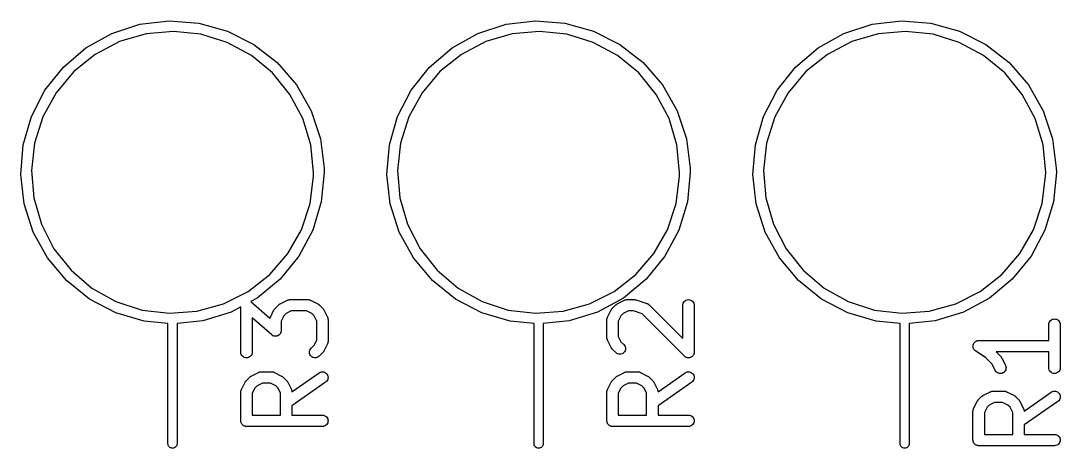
# Model space of a CAD drawing. Extents: x 96 to 150, y -148 to -38.
# Drawn here: x 110.27 to 123.97, y -128.35 to -122.71 of the extents above; entities that cross this region are included whole.
import ezdxf

# ---------------------------------------------------------------- set-up
doc = ezdxf.new("R2010")
doc.units = 0
doc.header["$MEASUREMENT"] = 0
doc.layers.add('BLACK', color=7, linetype='CONTINUOUS')

msp = doc.modelspace()

# ---------------------------------------------------------------- linework, layer by layer
at = {"layer": 'BLACK', "linetype": 'CONTINUOUS'}
for p, q in [((111.467, -122.881), (111.839, -122.761)), ((111.839, -122.761), (112.226, -122.714)), ((112.226, -122.714), (112.615, -122.744)), ((112.615, -122.744), (112.991, -122.849)), ((116.293, -122.881), (116.665, -122.761)), ((116.665, -122.761), (117.052, -122.714)), ((117.052, -122.714), (117.441, -122.744)), ((117.441, -122.744), (117.817, -122.849)), ((121.119, -122.881), (121.491, -122.761)), ((121.491, -122.761), (121.878, -122.714)), ((121.878, -122.714), (122.267, -122.744)), ((122.267, -122.744), (122.643, -122.849)), ((111.127, -123.072), (111.467, -122.881)), ((111.919, -122.887), (111.571, -122.989)), ((112.281, -122.854), (111.919, -122.887)), ((112.642, -122.892), (112.281, -122.854)), ((112.989, -122.999), (112.642, -122.892)), ((112.991, -122.849), (113.34, -123.025)), ((115.953, -123.072), (116.293, -122.881)), ((116.745, -122.887), (116.397, -122.989)), ((117.107, -122.854), (116.745, -122.887)), ((117.468, -122.892), (117.107, -122.854)), ((117.815, -122.999), (117.468, -122.892)), ((117.817, -122.849), (118.166, -123.025)), ((120.779, -123.072), (121.119, -122.881)), ((121.571, -122.887), (121.223, -122.989)), ((121.933, -122.854), (121.571, -122.887)), ((122.294, -122.892), (121.933, -122.854)), ((122.641, -122.999), (122.294, -122.892)), ((122.643, -122.849), (122.992, -123.025)), ((111.571, -122.989), (111.25, -123.158)), ((113.308, -123.172), (112.989, -122.999)), ((113.34, -123.025), (113.647, -123.266)), ((116.397, -122.989), (116.076, -123.158)), ((118.134, -123.172), (117.815, -122.999)), ((118.166, -123.025), (118.473, -123.266)), ((121.223, -122.989), (120.902, -123.158)), ((122.96, -123.172), (122.641, -122.999)), ((122.992, -123.025), (123.299, -123.266)), ((110.829, -123.325), (111.127, -123.072)), ((111.25, -123.158), (110.967, -123.385)), ((113.588, -123.403), (113.308, -123.172)), ((115.655, -123.325), (115.953, -123.072)), ((116.076, -123.158), (115.793, -123.385)), ((118.414, -123.403), (118.134, -123.172)), ((120.481, -123.325), (120.779, -123.072)), ((120.902, -123.158), (120.619, -123.385)), ((123.24, -123.403), (122.96, -123.172)), ((110.587, -123.631), (110.829, -123.325)), ((113.647, -123.266), (113.902, -123.561)), ((115.413, -123.631), (115.655, -123.325)), ((118.473, -123.266), (118.728, -123.561)), ((120.239, -123.631), (120.481, -123.325)), ((123.299, -123.266), (123.554, -123.561)), ((110.967, -123.385), (110.733, -123.663)), ((113.817, -123.685), (113.588, -123.403)), ((115.793, -123.385), (115.559, -123.663)), ((118.643, -123.685), (118.414, -123.403)), ((120.619, -123.385), (120.385, -123.663)), ((123.469, -123.685), (123.24, -123.403)), ((113.902, -123.561), (114.095, -123.901)), ((118.728, -123.561), (118.921, -123.901)), ((123.554, -123.561), (123.747, -123.901)), ((110.408, -123.978), (110.587, -123.631)), ((110.733, -123.663), (110.558, -123.981)), ((113.988, -124.005), (113.817, -123.685)), ((115.234, -123.978), (115.413, -123.631)), ((115.559, -123.663), (115.384, -123.981)), ((118.814, -124.005), (118.643, -123.685)), ((120.06, -123.978), (120.239, -123.631)), ((120.385, -123.663), (120.21, -123.981)), ((123.64, -124.005), (123.469, -123.685)), ((110.301, -124.353), (110.408, -123.978)), ((110.558, -123.981), (110.449, -124.327)), ((114.093, -124.353), (113.988, -124.005)), ((114.095, -123.901), (114.218, -124.271)), ((115.127, -124.353), (115.234, -123.978)), ((115.384, -123.981), (115.275, -124.327)), ((118.919, -124.353), (118.814, -124.005)), ((118.921, -123.901), (119.044, -124.271)), ((119.953, -124.353), (120.06, -123.978)), ((120.21, -123.981), (120.101, -124.327)), ((123.745, -124.353), (123.64, -124.005)), ((123.747, -123.901), (123.87, -124.271)), ((114.218, -124.271), (114.267, -124.658)), ((119.044, -124.271), (119.093, -124.658)), ((123.87, -124.271), (123.919, -124.658)), ((110.268, -124.742), (110.301, -124.353)), ((110.449, -124.327), (110.408, -124.688)), ((114.128, -124.714), (114.093, -124.353)), ((115.094, -124.742), (115.127, -124.353)), ((115.275, -124.327), (115.234, -124.688)), ((118.954, -124.714), (118.919, -124.353)), ((119.92, -124.742), (119.953, -124.353)), ((120.101, -124.327), (120.06, -124.688)), ((123.78, -124.714), (123.745, -124.353)), ((110.408, -124.688), (110.439, -125.05)), ((114.267, -124.658), (114.268, -124.714)), ((115.234, -124.688), (115.265, -125.05)), ((119.093, -124.658), (119.094, -124.714)), ((120.06, -124.688), (120.091, -125.05)), ((123.919, -124.658), (123.92, -124.714)), ((110.312, -125.13), (110.268, -124.742)), ((114.082, -125.126), (114.127, -124.766)), ((114.127, -124.766), (114.128, -124.714)), ((114.268, -124.714), (114.23, -125.102)), ((115.138, -125.13), (115.094, -124.742)), ((118.908, -125.126), (118.953, -124.766)), ((118.953, -124.766), (118.954, -124.714)), ((119.094, -124.714), (119.056, -125.102)), ((119.964, -125.13), (119.92, -124.742)), ((123.734, -125.126), (123.779, -124.766)), ((123.779, -124.766), (123.78, -124.714)), ((123.92, -124.714), (123.882, -125.102)), ((110.439, -125.05), (110.539, -125.399)), ((114.23, -125.102), (114.117, -125.476)), ((115.265, -125.05), (115.365, -125.399)), ((119.056, -125.102), (118.943, -125.476)), ((120.091, -125.05), (120.191, -125.399)), ((123.882, -125.102), (123.769, -125.476)), ((110.43, -125.502), (110.312, -125.13)), ((113.967, -125.471), (114.082, -125.126)), ((115.256, -125.502), (115.138, -125.13)), ((118.793, -125.471), (118.908, -125.126)), ((120.082, -125.502), (119.964, -125.13)), ((123.619, -125.471), (123.734, -125.126)), ((110.618, -125.844), (110.43, -125.502)), ((110.539, -125.399), (110.705, -125.722)), ((113.788, -125.786), (113.967, -125.471)), ((114.117, -125.476), (113.934, -125.821)), ((115.444, -125.844), (115.256, -125.502)), ((115.365, -125.399), (115.531, -125.722)), ((118.614, -125.786), (118.793, -125.471)), ((118.943, -125.476), (118.76, -125.821)), ((120.27, -125.844), (120.082, -125.502)), ((120.191, -125.399), (120.357, -125.722)), ((123.44, -125.786), (123.619, -125.471)), ((123.769, -125.476), (123.586, -125.821)), ((110.705, -125.722), (110.93, -126.006)), ((113.551, -126.061), (113.788, -125.786)), ((115.531, -125.722), (115.756, -126.006)), ((118.377, -126.061), (118.614, -125.786)), ((120.357, -125.722), (120.582, -126.006)), ((123.203, -126.061), (123.44, -125.786)), ((110.869, -126.143), (110.618, -125.844)), ((113.934, -125.821), (113.687, -126.123)), ((115.695, -126.143), (115.444, -125.844)), ((118.76, -125.821), (118.513, -126.123)), ((120.521, -126.143), (120.27, -125.844)), ((123.586, -125.821), (123.339, -126.123)), ((110.93, -126.006), (111.206, -126.241)), ((113.265, -126.284), (113.551, -126.061)), ((115.756, -126.006), (116.032, -126.241)), ((118.091, -126.284), (118.377, -126.061)), ((120.582, -126.006), (120.858, -126.241)), ((122.917, -126.284), (123.203, -126.061)), ((111.173, -126.388), (110.869, -126.143)), ((113.687, -126.123), (113.386, -126.372)), ((115.999, -126.388), (115.695, -126.143)), ((118.513, -126.123), (118.212, -126.372)), ((120.825, -126.388), (120.521, -126.143)), ((123.339, -126.123), (123.038, -126.372)), ((111.206, -126.241), (111.523, -126.418)), ((112.941, -126.448), (113.265, -126.284)), ((116.032, -126.241), (116.349, -126.418)), ((117.767, -126.448), (118.091, -126.284)), ((120.858, -126.241), (121.175, -126.418)), ((122.593, -126.448), (122.917, -126.284)), ((111.519, -126.568), (111.173, -126.388)), ((111.523, -126.418), (111.869, -126.531)), ((112.591, -126.546), (112.941, -126.448)), ((113.386, -126.372), (113.301, -126.418)), ((113.301, -126.418), (113.553, -126.639)), ((113.62, -126.51), (113.668, -126.463)), ((113.668, -126.462), (113.672, -126.46)), ((113.668, -126.463), (113.668, -126.462)), ((113.672, -126.46), (113.675, -126.457)), ((113.675, -126.457), (113.677, -126.455)), ((113.677, -126.455), (113.68, -126.453)), ((113.68, -126.453), (113.683, -126.451)), ((113.683, -126.451), (113.687, -126.449)), ((113.687, -126.449), (113.782, -126.401)), ((113.782, -126.401), (113.783, -126.401)), ((113.783, -126.401), (113.785, -126.4)), ((113.785, -126.4), (113.787, -126.399)), ((113.787, -126.399), (113.792, -126.397)), ((113.792, -126.397), (113.797, -126.396)), ((113.797, -126.396), (113.799, -126.395)), ((113.799, -126.395), (113.801, -126.395)), ((113.801, -126.395), (113.806, -126.394)), ((113.806, -126.394), (113.811, -126.393)), ((113.811, -126.393), (113.814, -126.393)), ((113.814, -126.393), (113.816, -126.393)), ((113.816, -126.393), (114.054, -126.393)), ((114.054, -126.393), (114.055, -126.393)), ((114.055, -126.393), (114.057, -126.394)), ((114.057, -126.394), (114.059, -126.393)), ((114.059, -126.393), (114.064, -126.394)), ((114.064, -126.394), (114.069, -126.395)), ((114.069, -126.395), (114.072, -126.396)), ((114.072, -126.396), (114.074, -126.396)), ((114.074, -126.396), (114.079, -126.398)), ((114.079, -126.398), (114.083, -126.399)), ((114.083, -126.399), (114.085, -126.4)), ((114.085, -126.4), (114.087, -126.401)), ((114.087, -126.401), (114.183, -126.449)), ((114.183, -126.449), (114.184, -126.449)), ((114.184, -126.449), (114.187, -126.452)), ((114.187, -126.452), (114.191, -126.454)), ((114.191, -126.454), (114.193, -126.456)), ((114.193, -126.456), (114.196, -126.457)), ((114.196, -126.457), (114.199, -126.46)), ((114.199, -126.46), (114.202, -126.463)), ((114.202, -126.463), (114.25, -126.51)), ((116.345, -126.568), (115.999, -126.388)), ((116.349, -126.418), (116.695, -126.531)), ((117.417, -126.546), (117.767, -126.448)), ((118.212, -126.372), (117.869, -126.558)), ((118.065, -126.51), (118.113, -126.463)), ((118.113, -126.462), (118.117, -126.46)), ((118.113, -126.463), (118.113, -126.462)), ((118.117, -126.46), (118.12, -126.457)), ((118.12, -126.457), (118.122, -126.455)), ((118.122, -126.455), (118.125, -126.453)), ((118.125, -126.453), (118.129, -126.451)), ((118.129, -126.451), (118.132, -126.449)), ((118.132, -126.449), (118.227, -126.401)), ((118.227, -126.401), (118.228, -126.401)), ((118.228, -126.401), (118.23, -126.4)), ((118.23, -126.4), (118.232, -126.399)), ((118.232, -126.399), (118.237, -126.397)), ((118.237, -126.397), (118.242, -126.396)), ((118.242, -126.396), (118.244, -126.395)), ((118.244, -126.395), (118.246, -126.395)), ((118.246, -126.395), (118.251, -126.394)), ((118.251, -126.394), (118.256, -126.393)), ((118.256, -126.393), (118.259, -126.393)), ((118.259, -126.393), (118.261, -126.393)), ((118.261, -126.393), (118.356, -126.393)), ((118.356, -126.393), (118.357, -126.393)), ((118.357, -126.393), (118.361, -126.394)), ((118.361, -126.394), (118.366, -126.394)), ((118.366, -126.394), (118.369, -126.395)), ((118.369, -126.395), (118.372, -126.395)), ((118.372, -126.395), (118.376, -126.396)), ((118.376, -126.396), (118.38, -126.397)), ((118.38, -126.397), (118.523, -126.445)), ((118.523, -126.445), (118.524, -126.445)), ((118.524, -126.445), (118.526, -126.446)), ((118.526, -126.446), (118.528, -126.447)), ((118.528, -126.447), (118.532, -126.449)), ((118.532, -126.449), (118.537, -126.451)), ((118.537, -126.451), (118.539, -126.453)), ((118.539, -126.453), (118.541, -126.454)), ((118.541, -126.454), (118.545, -126.457)), ((118.545, -126.457), (118.549, -126.46)), ((118.549, -126.46), (118.55, -126.461)), ((118.55, -126.461), (118.552, -126.463)), ((118.552, -126.463), (118.995, -126.906)), ((118.995, -126.467), (118.997, -126.453)), ((118.995, -126.468), (118.995, -126.467)), ((118.995, -126.906), (118.995, -126.468)), ((118.997, -126.453), (119.001, -126.439)), ((119.001, -126.439), (119.008, -126.426)), ((119.008, -126.426), (119.018, -126.415)), ((119.018, -126.415), (119.029, -126.406)), ((119.029, -126.406), (119.042, -126.399)), ((119.042, -126.399), (119.056, -126.395)), ((119.056, -126.395), (119.071, -126.393)), ((119.071, -126.393), (119.085, -126.395)), ((119.085, -126.395), (119.099, -126.399)), ((119.099, -126.399), (119.112, -126.406)), ((119.112, -126.406), (119.124, -126.415)), ((119.124, -126.415), (119.133, -126.427)), ((119.133, -126.427), (119.14, -126.44)), ((119.14, -126.44), (119.144, -126.454)), ((119.144, -126.454), (119.145, -126.468)), ((119.145, -126.468), (119.145, -127.087)), ((121.171, -126.568), (120.825, -126.388)), ((121.175, -126.418), (121.521, -126.531)), ((122.243, -126.546), (122.593, -126.448)), ((123.038, -126.372), (122.695, -126.558)), ((111.893, -126.679), (111.519, -126.568)), ((111.869, -126.531), (112.229, -126.574)), ((112.229, -126.574), (112.591, -126.546)), ((113.043, -126.558), (112.67, -126.673)), ((113.169, -126.489), (113.043, -126.558)), ((113.169, -127.087), (113.169, -126.489)), ((113.558, -126.625), (113.606, -126.53)), ((113.606, -126.529), (113.609, -126.526)), ((113.606, -126.53), (113.606, -126.529)), ((113.609, -126.526), (113.611, -126.522)), ((113.611, -126.522), (113.613, -126.519)), ((113.613, -126.519), (113.614, -126.517)), ((113.614, -126.517), (113.617, -126.514)), ((113.617, -126.514), (113.62, -126.51)), ((113.735, -126.608), (113.7, -126.676)), ((113.765, -126.578), (113.735, -126.608)), ((113.834, -126.543), (113.765, -126.578)), ((114.036, -126.543), (113.834, -126.543)), ((114.105, -126.578), (114.036, -126.543)), ((114.135, -126.608), (114.105, -126.578)), ((114.169, -126.676), (114.135, -126.608)), ((114.25, -126.51), (114.251, -126.511)), ((114.251, -126.511), (114.253, -126.515)), ((114.253, -126.515), (114.256, -126.518)), ((114.256, -126.518), (114.258, -126.52)), ((114.258, -126.52), (114.26, -126.523)), ((114.26, -126.523), (114.262, -126.526)), ((114.262, -126.526), (114.264, -126.53)), ((114.264, -126.53), (114.311, -126.625)), ((116.719, -126.679), (116.345, -126.568)), ((116.695, -126.531), (117.055, -126.574)), ((117.055, -126.574), (117.417, -126.546)), ((117.869, -126.558), (117.496, -126.673)), ((118.003, -126.625), (118.051, -126.53)), ((118.051, -126.529), (118.054, -126.526)), ((118.051, -126.53), (118.051, -126.529)), ((118.054, -126.526), (118.056, -126.522)), ((118.056, -126.522), (118.058, -126.519)), ((118.058, -126.519), (118.059, -126.517)), ((118.059, -126.517), (118.062, -126.514)), ((118.062, -126.514), (118.065, -126.51)), ((118.18, -126.608), (118.145, -126.676)), ((118.21, -126.578), (118.18, -126.608)), ((118.279, -126.543), (118.21, -126.578)), ((118.344, -126.543), (118.279, -126.543)), ((118.458, -126.581), (118.344, -126.543)), ((119.017, -127.14), (118.458, -126.581)), ((121.545, -126.679), (121.171, -126.568)), ((121.521, -126.531), (121.881, -126.574)), ((121.881, -126.574), (122.243, -126.546)), ((122.695, -126.558), (122.322, -126.673)), ((112.208, -126.707), (111.893, -126.679)), ((112.208, -128.297), (112.208, -126.707)), ((112.67, -126.673), (112.328, -126.709)), ((112.328, -126.709), (112.328, -128.297)), ((113.576, -126.858), (113.319, -126.634)), ((113.319, -126.634), (113.319, -127.087)), ((113.553, -126.639), (113.555, -126.634)), ((113.555, -126.634), (113.556, -126.629)), ((113.556, -126.629), (113.557, -126.627)), ((113.557, -126.627), (113.558, -126.625)), ((113.7, -126.676), (113.7, -126.802)), ((114.169, -126.927), (114.169, -126.676)), ((114.311, -126.625), (114.312, -126.626)), ((114.312, -126.626), (114.313, -126.628)), ((114.313, -126.628), (114.314, -126.63)), ((114.314, -126.63), (114.315, -126.635)), ((114.315, -126.635), (114.317, -126.64)), ((114.317, -126.64), (114.317, -126.642)), ((114.317, -126.642), (114.318, -126.644)), ((114.318, -126.644), (114.318, -126.649)), ((114.318, -126.649), (114.319, -126.654)), ((114.319, -126.654), (114.319, -126.657)), ((114.319, -126.657), (114.319, -126.659)), ((114.319, -126.659), (114.319, -126.944)), ((117.034, -126.707), (116.719, -126.679)), ((117.034, -128.297), (117.034, -126.707)), ((117.496, -126.673), (117.154, -126.709)), ((117.154, -126.709), (117.154, -128.297)), ((117.995, -126.658), (117.996, -126.656)), ((117.995, -126.659), (117.995, -126.658)), ((117.995, -126.897), (117.995, -126.659)), ((117.996, -126.648), (117.997, -126.643)), ((117.996, -126.653), (117.996, -126.648)), ((117.996, -126.656), (117.996, -126.653)), ((117.997, -126.643), (117.998, -126.641)), ((117.998, -126.639), (118, -126.634)), ((117.998, -126.641), (117.998, -126.639)), ((118, -126.634), (118.001, -126.629)), ((118.001, -126.629), (118.003, -126.627)), ((118.003, -126.627), (118.003, -126.625)), ((118.145, -126.676), (118.145, -126.879)), ((121.86, -126.707), (121.545, -126.679)), ((121.86, -128.297), (121.86, -126.707)), ((122.322, -126.673), (121.98, -126.709)), ((121.98, -126.709), (121.98, -128.297)), ((123.821, -126.721), (123.823, -126.707)), ((123.821, -126.722), (123.821, -126.721)), ((123.821, -126.933), (123.821, -126.722)), ((123.823, -126.707), (123.827, -126.693)), ((123.827, -126.693), (123.834, -126.68)), ((123.834, -126.68), (123.844, -126.669)), ((123.844, -126.669), (123.855, -126.66)), ((123.855, -126.66), (123.868, -126.653)), ((123.868, -126.653), (123.882, -126.649)), ((123.882, -126.649), (123.897, -126.647)), ((123.897, -126.647), (123.911, -126.649)), ((123.911, -126.649), (123.925, -126.653)), ((123.925, -126.653), (123.938, -126.66)), ((123.938, -126.66), (123.95, -126.669)), ((123.95, -126.669), (123.959, -126.681)), ((123.959, -126.681), (123.966, -126.694)), ((123.966, -126.694), (123.97, -126.708)), ((123.97, -126.708), (123.971, -126.722)), ((123.971, -126.722), (123.971, -127.294)), ((113.58, -126.861), (113.576, -126.858)), ((113.583, -126.864), (113.58, -126.861)), ((113.586, -126.865), (113.583, -126.864)), ((113.588, -126.867), (113.586, -126.865)), ((113.592, -126.869), (113.588, -126.867)), ((113.596, -126.871), (113.592, -126.869)), ((113.599, -126.872), (113.596, -126.871)), ((113.601, -126.873), (113.599, -126.872)), ((113.606, -126.874), (113.601, -126.873)), ((113.61, -126.875), (113.606, -126.874)), ((113.613, -126.875), (113.61, -126.875)), ((113.615, -126.876), (113.613, -126.875)), ((113.62, -126.876), (113.615, -126.876)), ((113.625, -126.877), (113.62, -126.876)), ((113.627, -126.876), (113.625, -126.877)), ((113.63, -126.876), (113.627, -126.876)), ((113.635, -126.876), (113.63, -126.876)), ((113.639, -126.875), (113.635, -126.876)), ((113.642, -126.875), (113.639, -126.875)), ((113.645, -126.874), (113.642, -126.875)), ((113.649, -126.872), (113.645, -126.874)), ((113.653, -126.871), (113.649, -126.872)), ((113.656, -126.87), (113.653, -126.871)), ((113.658, -126.869), (113.656, -126.87)), ((113.662, -126.867), (113.658, -126.869)), ((113.666, -126.864), (113.662, -126.867)), ((113.668, -126.863), (113.666, -126.864)), ((113.671, -126.861), (113.668, -126.863)), ((113.674, -126.858), (113.671, -126.861)), ((113.678, -126.855), (113.674, -126.858)), ((113.68, -126.853), (113.678, -126.855)), ((113.681, -126.851), (113.68, -126.853)), ((113.684, -126.848), (113.681, -126.851)), ((113.687, -126.844), (113.684, -126.848)), ((113.688, -126.842), (113.687, -126.844)), ((113.69, -126.84), (113.688, -126.842)), ((113.692, -126.835), (113.69, -126.84)), ((113.694, -126.831), (113.692, -126.835)), ((113.695, -126.829), (113.694, -126.831)), ((113.696, -126.826), (113.695, -126.829)), ((113.697, -126.822), (113.696, -126.826)), ((113.699, -126.817), (113.697, -126.822)), ((113.7, -126.812), (113.699, -126.815)), ((113.699, -126.815), (113.699, -126.817)), ((113.7, -126.802), (113.7, -126.803)), ((113.7, -126.803), (113.7, -126.807)), ((113.7, -126.807), (113.7, -126.812)), ((118.145, -126.879), (118.18, -126.948)), ((114.096, -127.034), (114.135, -126.995)), ((114.135, -126.995), (114.169, -126.927)), ((114.311, -126.978), (114.264, -127.073)), ((114.312, -126.976), (114.311, -126.978)), ((114.313, -126.974), (114.312, -126.976)), ((114.315, -126.969), (114.313, -126.974)), ((114.317, -126.964), (114.315, -126.969)), ((114.318, -126.96), (114.317, -126.962)), ((114.317, -126.962), (114.317, -126.964)), ((114.319, -126.95), (114.318, -126.955)), ((114.318, -126.955), (114.318, -126.96)), ((114.319, -126.944), (114.319, -126.946)), ((114.319, -126.946), (114.319, -126.948)), ((114.319, -126.948), (114.319, -126.95)), ((117.996, -126.899), (117.995, -126.897)), ((117.996, -126.901), (117.996, -126.899)), ((117.996, -126.906), (117.996, -126.901)), ((117.997, -126.911), (117.996, -126.906)), ((117.997, -126.914), (117.997, -126.911)), ((117.998, -126.916), (117.997, -126.914)), ((118, -126.921), (117.998, -126.916)), ((118.001, -126.925), (118, -126.921)), ((118.002, -126.927), (118.001, -126.925)), ((118.003, -126.929), (118.002, -126.927)), ((118.003, -126.93), (118.003, -126.929)), ((118.051, -127.026), (118.003, -126.93)), ((118.053, -127.029), (118.051, -127.026)), ((118.18, -126.948), (118.219, -126.987)), ((118.219, -126.987), (118.219, -126.987)), ((118.219, -126.987), (118.229, -126.999)), ((118.229, -126.999), (118.235, -127.012)), ((118.235, -127.012), (118.239, -127.026)), ((118.239, -127.026), (118.241, -127.04)), ((122.821, -127.007), (122.822, -127)), ((122.822, -127.015), (122.821, -127.007)), ((122.821, -127.007), (122.821, -127.007)), ((122.821, -127.007), (122.821, -127.007)), ((122.822, -127), (122.823, -126.993)), ((122.823, -127.022), (122.822, -127.015)), ((122.823, -126.993), (122.825, -126.986)), ((122.823, -126.993), (122.823, -126.993)), ((122.823, -126.993), (122.823, -126.993)), ((122.825, -127.029), (122.823, -127.022)), ((122.823, -127.022), (122.823, -127.022)), ((122.823, -127.022), (122.823, -127.022)), ((122.825, -126.986), (122.827, -126.979)), ((122.827, -126.979), (122.831, -126.972)), ((122.827, -126.979), (122.827, -126.979)), ((122.827, -126.979), (122.827, -126.979)), ((122.831, -126.972), (122.834, -126.966)), ((122.834, -126.966), (122.839, -126.96)), ((122.834, -126.966), (122.834, -126.966)), ((122.834, -126.966), (122.834, -126.966)), ((122.839, -126.96), (122.844, -126.955)), ((122.844, -126.955), (122.849, -126.95)), ((122.844, -126.955), (122.844, -126.955)), ((122.844, -126.955), (122.844, -126.955)), ((122.849, -126.95), (122.855, -126.946)), ((122.855, -126.945), (122.862, -126.942)), ((122.855, -126.946), (122.855, -126.945)), ((122.855, -126.946), (122.855, -126.946)), ((122.862, -126.942), (122.868, -126.939)), ((122.868, -126.939), (122.875, -126.937)), ((122.868, -126.939), (122.868, -126.939)), ((122.868, -126.939), (122.868, -126.939)), ((122.875, -126.937), (122.882, -126.934)), ((122.882, -126.934), (122.882, -126.934)), ((122.882, -126.934), (122.882, -126.934)), ((122.882, -126.934), (122.889, -126.934)), ((122.889, -126.934), (122.896, -126.933)), ((122.896, -126.933), (123.821, -126.933)), ((113.171, -127.102), (113.169, -127.087)), ((113.175, -127.116), (113.171, -127.102)), ((113.182, -127.129), (113.175, -127.116)), ((113.191, -127.14), (113.182, -127.129)), ((113.202, -127.15), (113.191, -127.14)), ((113.215, -127.156), (113.202, -127.15)), ((113.229, -127.161), (113.215, -127.156)), ((113.244, -127.162), (113.229, -127.161)), ((113.258, -127.161), (113.244, -127.162)), ((113.272, -127.157), (113.258, -127.161)), ((113.285, -127.15), (113.272, -127.157)), ((113.297, -127.141), (113.285, -127.15)), ((113.306, -127.13), (113.297, -127.141)), ((113.313, -127.117), (113.306, -127.13)), ((113.318, -127.103), (113.313, -127.117)), ((113.319, -127.088), (113.318, -127.103)), ((113.319, -127.087), (113.319, -127.088)), ((114.074, -127.087), (114.076, -127.073)), ((114.076, -127.102), (114.074, -127.087)), ((114.076, -127.073), (114.08, -127.059)), ((114.08, -127.116), (114.076, -127.102)), ((114.08, -127.059), (114.087, -127.046)), ((114.087, -127.129), (114.08, -127.116)), ((114.087, -127.046), (114.096, -127.034)), ((114.096, -127.14), (114.087, -127.129)), ((114.107, -127.149), (114.096, -127.14)), ((114.12, -127.156), (114.107, -127.149)), ((114.134, -127.161), (114.12, -127.156)), ((114.148, -127.162), (114.134, -127.161)), ((114.163, -127.161), (114.148, -127.162)), ((114.177, -127.157), (114.163, -127.161)), ((114.19, -127.15), (114.177, -127.157)), ((114.201, -127.141), (114.19, -127.15)), ((114.202, -127.14), (114.201, -127.141)), ((114.25, -127.093), (114.202, -127.14)), ((114.252, -127.089), (114.25, -127.093)), ((114.255, -127.086), (114.252, -127.089)), ((114.257, -127.084), (114.255, -127.086)), ((114.259, -127.081), (114.257, -127.084)), ((114.261, -127.078), (114.259, -127.081)), ((114.263, -127.074), (114.261, -127.078)), ((114.264, -127.073), (114.263, -127.074)), ((118.055, -127.033), (118.053, -127.029)), ((118.057, -127.035), (118.055, -127.033)), ((118.059, -127.038), (118.057, -127.035)), ((118.062, -127.041), (118.059, -127.038)), ((118.064, -127.044), (118.062, -127.041)), ((118.065, -127.045), (118.064, -127.044)), ((118.113, -127.093), (118.065, -127.045)), ((118.124, -127.102), (118.113, -127.093)), ((118.137, -127.109), (118.124, -127.102)), ((118.151, -127.113), (118.137, -127.109)), ((118.165, -127.115), (118.151, -127.113)), ((118.18, -127.113), (118.165, -127.115)), ((118.194, -127.109), (118.18, -127.113)), ((118.207, -127.102), (118.194, -127.109)), ((118.218, -127.093), (118.207, -127.102)), ((118.228, -127.082), (118.218, -127.093)), ((118.235, -127.069), (118.228, -127.082)), ((118.239, -127.055), (118.235, -127.069)), ((118.241, -127.04), (118.239, -127.055)), ((119.023, -127.145), (119.017, -127.14)), ((119.028, -127.15), (119.023, -127.145)), ((119.029, -127.15), (119.028, -127.15)), ((119.035, -127.153), (119.029, -127.15)), ((119.029, -127.15), (119.029, -127.15)), ((119.041, -127.156), (119.035, -127.153)), ((119.041, -127.157), (119.041, -127.156)), ((119.042, -127.157), (119.041, -127.157)), ((119.048, -127.159), (119.042, -127.157)), ((119.055, -127.161), (119.048, -127.159)), ((119.056, -127.161), (119.055, -127.161)), ((119.055, -127.161), (119.055, -127.161)), ((119.063, -127.162), (119.056, -127.161)), ((119.07, -127.162), (119.063, -127.162)), ((119.077, -127.162), (119.07, -127.162)), ((119.07, -127.162), (119.07, -127.162)), ((119.07, -127.162), (119.07, -127.162)), ((119.084, -127.161), (119.077, -127.162)), ((119.085, -127.161), (119.084, -127.161)), ((119.092, -127.159), (119.085, -127.161)), ((119.085, -127.161), (119.085, -127.161)), ((119.098, -127.157), (119.092, -127.159)), ((119.099, -127.157), (119.098, -127.157)), ((119.105, -127.153), (119.099, -127.157)), ((119.099, -127.157), (119.099, -127.157)), ((119.111, -127.15), (119.105, -127.153)), ((119.112, -127.15), (119.111, -127.15)), ((119.117, -127.145), (119.112, -127.15)), ((119.112, -127.15), (119.112, -127.15)), ((119.123, -127.141), (119.117, -127.145)), ((119.128, -127.135), (119.123, -127.141)), ((119.123, -127.141), (119.123, -127.141)), ((119.123, -127.141), (119.123, -127.141)), ((119.132, -127.13), (119.128, -127.135)), ((119.136, -127.123), (119.132, -127.129)), ((119.132, -127.129), (119.132, -127.13)), ((119.132, -127.13), (119.132, -127.13)), ((119.139, -127.117), (119.136, -127.123)), ((119.142, -127.11), (119.139, -127.117)), ((119.139, -127.117), (119.139, -127.117)), ((119.139, -127.117), (119.139, -127.117)), ((119.144, -127.103), (119.142, -127.11)), ((119.145, -127.096), (119.144, -127.103)), ((119.144, -127.103), (119.144, -127.103)), ((119.144, -127.103), (119.144, -127.103)), ((119.145, -127.087), (119.145, -127.088)), ((119.145, -127.088), (119.145, -127.088)), ((119.145, -127.088), (119.145, -127.088)), ((119.145, -127.088), (119.145, -127.088)), ((119.145, -127.088), (119.145, -127.096)), ((122.827, -127.036), (122.825, -127.029)), ((122.83, -127.042), (122.827, -127.036)), ((122.827, -127.036), (122.827, -127.036)), ((122.827, -127.036), (122.827, -127.036)), ((122.834, -127.049), (122.83, -127.042)), ((122.838, -127.055), (122.834, -127.049)), ((122.834, -127.049), (122.834, -127.049)), ((122.834, -127.049), (122.834, -127.049)), ((122.843, -127.06), (122.838, -127.055)), ((122.848, -127.065), (122.843, -127.06)), ((122.843, -127.06), (122.843, -127.06)), ((122.843, -127.06), (122.843, -127.06)), ((122.854, -127.07), (122.848, -127.065)), ((122.855, -127.07), (122.854, -127.07)), ((122.854, -127.07), (122.854, -127.07)), ((122.854, -127.07), (122.854, -127.07)), ((122.854, -127.07), (122.854, -127.07)), ((122.991, -127.162), (122.855, -127.07)), ((123.073, -127.243), (122.991, -127.162)), ((123.821, -127.083), (123.125, -127.083)), ((123.125, -127.083), (123.188, -127.145)), ((123.188, -127.145), (123.188, -127.146)), ((123.188, -127.146), (123.191, -127.149)), ((123.191, -127.149), (123.194, -127.153)), ((123.194, -127.153), (123.195, -127.155)), ((123.195, -127.155), (123.197, -127.158)), ((123.197, -127.158), (123.199, -127.161)), ((123.199, -127.161), (123.202, -127.165)), ((123.821, -127.294), (123.821, -127.083)), ((123.115, -127.327), (123.073, -127.243)), ((123.202, -127.165), (123.249, -127.26)), ((123.249, -127.26), (123.25, -127.261)), ((123.25, -127.261), (123.255, -127.275)), ((123.255, -127.275), (123.257, -127.289)), ((123.257, -127.289), (123.256, -127.304)), ((123.823, -127.308), (123.821, -127.294)), ((123.971, -127.295), (123.97, -127.309)), ((123.971, -127.294), (123.971, -127.295)), ((113.239, -127.463), (113.287, -127.415)), ((113.287, -127.415), (113.291, -127.412)), ((113.287, -127.415), (113.287, -127.415)), ((113.291, -127.412), (113.294, -127.409)), ((113.294, -127.409), (113.296, -127.407)), ((113.296, -127.407), (113.299, -127.405)), ((113.299, -127.405), (113.303, -127.403)), ((113.303, -127.403), (113.306, -127.401)), ((113.306, -127.401), (113.401, -127.354)), ((113.401, -127.354), (113.402, -127.353)), ((113.402, -127.353), (113.404, -127.352)), ((113.404, -127.352), (113.406, -127.351)), ((113.406, -127.351), (113.411, -127.35)), ((113.411, -127.35), (113.416, -127.348)), ((113.416, -127.348), (113.418, -127.348)), ((113.418, -127.348), (113.42, -127.347)), ((113.42, -127.347), (113.425, -127.347)), ((113.425, -127.347), (113.43, -127.346)), ((113.43, -127.346), (113.433, -127.346)), ((113.433, -127.346), (113.435, -127.346)), ((113.435, -127.346), (113.578, -127.346)), ((113.578, -127.346), (113.579, -127.346)), ((113.579, -127.346), (113.581, -127.346)), ((113.581, -127.346), (113.583, -127.346)), ((113.583, -127.346), (113.588, -127.347)), ((113.588, -127.347), (113.593, -127.347)), ((113.593, -127.347), (113.595, -127.348)), ((113.595, -127.348), (113.598, -127.348)), ((113.598, -127.348), (113.602, -127.35)), ((113.602, -127.35), (113.607, -127.352)), ((113.607, -127.352), (113.609, -127.353)), ((113.609, -127.353), (113.611, -127.354)), ((113.611, -127.354), (113.706, -127.401)), ((113.706, -127.401), (113.707, -127.402)), ((113.707, -127.402), (113.711, -127.404)), ((113.711, -127.404), (113.715, -127.406)), ((113.715, -127.406), (113.717, -127.408)), ((113.717, -127.408), (113.72, -127.41)), ((113.72, -127.41), (113.723, -127.413)), ((113.723, -127.413), (113.726, -127.415)), ((113.726, -127.415), (113.774, -127.463)), ((113.843, -127.61), (114.201, -127.359)), ((114.201, -127.359), (114.202, -127.359)), ((114.202, -127.359), (114.215, -127.352)), ((114.215, -127.352), (114.229, -127.347)), ((114.229, -127.347), (114.244, -127.346)), ((114.244, -127.346), (114.258, -127.347)), ((114.258, -127.347), (114.272, -127.351)), ((114.272, -127.351), (114.285, -127.358)), ((114.285, -127.358), (114.297, -127.367)), ((114.297, -127.367), (114.306, -127.378)), ((114.306, -127.378), (114.313, -127.391)), ((114.313, -127.391), (114.318, -127.405)), ((114.318, -127.434), (114.314, -127.448)), ((114.318, -127.405), (114.319, -127.419)), ((114.319, -127.419), (114.318, -127.434)), ((118.065, -127.463), (118.113, -127.415)), ((118.113, -127.415), (118.117, -127.412)), ((118.113, -127.415), (118.113, -127.415)), ((118.117, -127.412), (118.12, -127.409)), ((118.12, -127.409), (118.122, -127.407)), ((118.122, -127.407), (118.125, -127.405)), ((118.125, -127.405), (118.129, -127.403)), ((118.129, -127.403), (118.132, -127.401)), ((118.132, -127.401), (118.227, -127.354)), ((118.227, -127.354), (118.228, -127.353)), ((118.228, -127.353), (118.23, -127.352)), ((118.23, -127.352), (118.232, -127.351)), ((118.232, -127.351), (118.237, -127.35)), ((118.237, -127.35), (118.242, -127.348)), ((118.242, -127.348), (118.244, -127.348)), ((118.244, -127.348), (118.246, -127.347)), ((118.246, -127.347), (118.251, -127.347)), ((118.251, -127.347), (118.256, -127.346)), ((118.256, -127.346), (118.259, -127.346)), ((118.259, -127.346), (118.261, -127.346)), ((118.261, -127.346), (118.404, -127.346)), ((118.404, -127.346), (118.405, -127.346)), ((118.405, -127.346), (118.407, -127.346)), ((118.407, -127.346), (118.409, -127.346)), ((118.409, -127.346), (118.414, -127.347)), ((118.414, -127.347), (118.419, -127.347)), ((118.419, -127.347), (118.421, -127.348)), ((118.421, -127.348), (118.424, -127.348)), ((118.424, -127.348), (118.428, -127.35)), ((118.428, -127.35), (118.433, -127.352)), ((118.433, -127.352), (118.435, -127.353)), ((118.435, -127.353), (118.437, -127.354)), ((118.437, -127.354), (118.532, -127.401)), ((118.532, -127.401), (118.533, -127.402)), ((118.533, -127.402), (118.537, -127.404)), ((118.537, -127.404), (118.541, -127.406)), ((118.541, -127.406), (118.543, -127.408)), ((118.543, -127.408), (118.546, -127.41)), ((118.546, -127.41), (118.549, -127.413)), ((118.549, -127.413), (118.552, -127.415)), ((118.552, -127.415), (118.6, -127.463)), ((118.669, -127.61), (119.027, -127.359)), ((119.027, -127.359), (119.028, -127.359)), ((119.028, -127.359), (119.041, -127.352)), ((119.041, -127.352), (119.055, -127.347)), ((119.055, -127.347), (119.07, -127.346)), ((119.07, -127.346), (119.084, -127.347)), ((119.084, -127.347), (119.098, -127.351)), ((119.098, -127.351), (119.111, -127.358)), ((119.111, -127.358), (119.123, -127.367)), ((119.123, -127.367), (119.132, -127.378)), ((119.132, -127.378), (119.139, -127.391)), ((119.139, -127.391), (119.144, -127.405)), ((119.144, -127.434), (119.14, -127.448)), ((119.144, -127.405), (119.145, -127.419)), ((119.145, -127.419), (119.144, -127.434)), ((123.123, -127.34), (123.115, -127.327)), ((123.133, -127.35), (123.123, -127.34)), ((123.145, -127.359), (123.133, -127.35)), ((123.158, -127.365), (123.145, -127.359)), ((123.172, -127.368), (123.158, -127.365)), ((123.187, -127.369), (123.172, -127.368)), ((123.201, -127.366), (123.187, -127.369)), ((123.215, -127.361), (123.201, -127.366)), ((123.228, -127.353), (123.215, -127.361)), ((123.238, -127.343), (123.228, -127.353)), ((123.247, -127.331), (123.238, -127.343)), ((123.253, -127.318), (123.247, -127.331)), ((123.256, -127.304), (123.253, -127.318)), ((123.827, -127.322), (123.823, -127.308)), ((123.834, -127.335), (123.827, -127.322)), ((123.843, -127.347), (123.834, -127.335)), ((123.854, -127.356), (123.843, -127.347)), ((123.867, -127.363), (123.854, -127.356)), ((123.881, -127.367), (123.867, -127.363)), ((123.896, -127.369), (123.881, -127.367)), ((123.91, -127.367), (123.896, -127.369)), ((123.924, -127.363), (123.91, -127.367)), ((123.937, -127.356), (123.924, -127.363)), ((123.949, -127.347), (123.937, -127.356)), ((123.958, -127.336), (123.949, -127.347)), ((123.965, -127.323), (123.958, -127.336)), ((123.97, -127.309), (123.965, -127.323)), ((113.177, -127.578), (113.225, -127.482)), ((113.225, -127.481), (113.228, -127.478)), ((113.225, -127.482), (113.225, -127.481)), ((113.228, -127.478), (113.23, -127.474)), ((113.23, -127.474), (113.232, -127.472)), ((113.232, -127.472), (113.233, -127.469)), ((113.233, -127.469), (113.236, -127.466)), ((113.236, -127.466), (113.239, -127.463)), ((113.354, -127.56), (113.319, -127.629)), ((113.384, -127.53), (113.354, -127.56)), ((113.453, -127.496), (113.384, -127.53)), ((113.56, -127.496), (113.453, -127.496)), ((113.629, -127.53), (113.56, -127.496)), ((113.659, -127.56), (113.629, -127.53)), ((113.693, -127.629), (113.659, -127.56)), ((113.774, -127.463), (113.774, -127.464)), ((113.774, -127.464), (113.777, -127.467)), ((113.777, -127.467), (113.78, -127.47)), ((113.78, -127.47), (113.782, -127.473)), ((113.782, -127.473), (113.783, -127.475)), ((113.783, -127.475), (113.785, -127.479)), ((113.785, -127.479), (113.788, -127.482)), ((113.788, -127.482), (113.835, -127.578)), ((114.287, -127.482), (113.843, -127.793)), ((114.299, -127.473), (114.287, -127.482)), ((114.308, -127.461), (114.299, -127.473)), ((114.314, -127.448), (114.308, -127.461)), ((118.003, -127.578), (118.051, -127.482)), ((118.051, -127.481), (118.054, -127.478)), ((118.051, -127.482), (118.051, -127.481)), ((118.054, -127.478), (118.056, -127.474)), ((118.056, -127.474), (118.058, -127.472)), ((118.058, -127.472), (118.059, -127.469)), ((118.059, -127.469), (118.062, -127.466)), ((118.062, -127.466), (118.065, -127.463)), ((118.18, -127.56), (118.145, -127.629)), ((118.21, -127.53), (118.18, -127.56)), ((118.279, -127.496), (118.21, -127.53)), ((118.386, -127.496), (118.279, -127.496)), ((118.455, -127.53), (118.386, -127.496)), ((118.485, -127.56), (118.455, -127.53)), ((118.519, -127.629), (118.485, -127.56)), ((118.6, -127.463), (118.6, -127.464)), ((118.6, -127.464), (118.603, -127.467)), ((118.603, -127.467), (118.606, -127.47)), ((118.606, -127.47), (118.608, -127.473)), ((118.608, -127.473), (118.609, -127.475)), ((118.609, -127.475), (118.611, -127.479)), ((118.611, -127.479), (118.614, -127.482)), ((118.614, -127.482), (118.661, -127.578)), ((119.113, -127.482), (118.669, -127.793)), ((119.125, -127.473), (119.113, -127.482)), ((119.134, -127.461), (119.125, -127.473)), ((119.14, -127.448), (119.134, -127.461)), ((113.169, -127.61), (113.17, -127.608)), ((113.169, -127.611), (113.169, -127.61)), ((113.169, -127.992), (113.169, -127.611)), ((113.17, -127.601), (113.171, -127.596)), ((113.17, -127.606), (113.17, -127.601)), ((113.17, -127.608), (113.17, -127.606)), ((113.171, -127.596), (113.172, -127.593)), ((113.172, -127.591), (113.174, -127.586)), ((113.172, -127.593), (113.172, -127.591)), ((113.174, -127.586), (113.175, -127.582)), ((113.175, -127.582), (113.177, -127.58)), ((113.177, -127.58), (113.177, -127.578)), ((113.319, -127.629), (113.319, -127.917)), ((113.693, -127.917), (113.693, -127.629)), ((113.835, -127.578), (113.836, -127.579)), ((113.836, -127.579), (113.836, -127.581)), ((113.836, -127.581), (113.838, -127.583)), ((113.838, -127.583), (113.839, -127.587)), ((113.839, -127.587), (113.841, -127.592)), ((113.841, -127.592), (113.841, -127.594)), ((113.841, -127.594), (113.842, -127.597)), ((113.842, -127.597), (113.842, -127.602)), ((113.842, -127.602), (113.843, -127.607)), ((113.843, -127.607), (113.843, -127.609)), ((113.843, -127.609), (113.843, -127.61)), ((117.995, -127.61), (117.996, -127.608)), ((117.995, -127.611), (117.995, -127.61)), ((117.995, -127.992), (117.995, -127.611)), ((117.996, -127.601), (117.997, -127.596)), ((117.996, -127.606), (117.996, -127.601)), ((117.996, -127.608), (117.996, -127.606)), ((117.997, -127.596), (117.998, -127.593)), ((117.998, -127.591), (118, -127.586)), ((117.998, -127.593), (117.998, -127.591)), ((118, -127.586), (118.001, -127.582)), ((118.001, -127.582), (118.003, -127.58)), ((118.003, -127.58), (118.003, -127.578)), ((118.145, -127.629), (118.145, -127.917)), ((118.519, -127.917), (118.519, -127.629)), ((118.661, -127.578), (118.662, -127.579)), ((118.662, -127.579), (118.662, -127.581)), ((118.662, -127.581), (118.664, -127.583)), ((118.664, -127.583), (118.665, -127.587)), ((118.665, -127.587), (118.667, -127.592)), ((118.667, -127.592), (118.667, -127.594)), ((118.667, -127.594), (118.668, -127.597)), ((118.668, -127.597), (118.668, -127.602)), ((118.668, -127.602), (118.669, -127.607)), ((118.669, -127.607), (118.669, -127.609)), ((118.669, -127.609), (118.669, -127.61)), ((122.891, -127.717), (122.939, -127.669)), ((122.939, -127.669), (122.943, -127.666)), ((122.939, -127.669), (122.939, -127.669)), ((122.943, -127.666), (122.946, -127.663)), ((122.946, -127.663), (122.948, -127.661)), ((122.948, -127.661), (122.951, -127.659)), ((122.951, -127.659), (122.955, -127.657)), ((122.955, -127.657), (122.958, -127.655)), ((122.958, -127.655), (123.053, -127.608)), ((123.053, -127.608), (123.054, -127.607)), ((123.054, -127.607), (123.056, -127.606)), ((123.056, -127.606), (123.058, -127.605)), ((123.058, -127.605), (123.063, -127.604)), ((123.063, -127.604), (123.068, -127.602)), ((123.068, -127.602), (123.07, -127.602)), ((123.07, -127.602), (123.072, -127.601)), ((123.072, -127.601), (123.077, -127.601)), ((123.077, -127.601), (123.082, -127.6)), ((123.082, -127.6), (123.085, -127.6)), ((123.085, -127.6), (123.087, -127.6)), ((123.087, -127.6), (123.23, -127.6)), ((123.23, -127.6), (123.231, -127.6)), ((123.231, -127.6), (123.233, -127.6)), ((123.233, -127.6), (123.235, -127.6)), ((123.235, -127.6), (123.24, -127.601)), ((123.24, -127.601), (123.245, -127.601)), ((123.245, -127.601), (123.247, -127.602)), ((123.247, -127.602), (123.25, -127.602)), ((123.25, -127.602), (123.254, -127.604)), ((123.254, -127.604), (123.259, -127.606)), ((123.259, -127.606), (123.261, -127.607)), ((123.261, -127.607), (123.263, -127.608)), ((123.263, -127.608), (123.358, -127.655)), ((123.358, -127.655), (123.359, -127.656)), ((123.359, -127.656), (123.363, -127.658)), ((123.363, -127.658), (123.367, -127.66)), ((123.367, -127.66), (123.369, -127.662)), ((123.369, -127.662), (123.372, -127.664)), ((123.372, -127.664), (123.375, -127.667)), ((123.375, -127.667), (123.378, -127.669)), ((123.378, -127.669), (123.426, -127.717)), ((123.495, -127.864), (123.853, -127.613)), ((123.853, -127.613), (123.854, -127.613)), ((123.854, -127.613), (123.867, -127.606)), ((123.867, -127.606), (123.881, -127.601)), ((123.881, -127.601), (123.896, -127.6)), ((123.896, -127.6), (123.91, -127.601)), ((123.91, -127.601), (123.924, -127.605)), ((123.924, -127.605), (123.937, -127.612)), ((123.937, -127.612), (123.949, -127.621)), ((123.949, -127.621), (123.958, -127.632)), ((123.958, -127.632), (123.965, -127.645)), ((123.966, -127.702), (123.96, -127.715)), ((123.965, -127.645), (123.97, -127.659)), ((123.97, -127.688), (123.966, -127.702)), ((123.97, -127.659), (123.971, -127.673)), ((123.971, -127.673), (123.97, -127.688)), ((113.843, -127.793), (113.843, -127.917)), ((118.669, -127.793), (118.669, -127.917)), ((122.823, -127.85), (122.824, -127.847)), ((122.824, -127.845), (122.826, -127.84)), ((122.824, -127.847), (122.824, -127.845)), ((122.826, -127.84), (122.827, -127.836)), ((122.827, -127.836), (122.829, -127.834)), ((122.829, -127.832), (122.877, -127.736)), ((122.829, -127.834), (122.829, -127.832)), ((122.877, -127.735), (122.88, -127.732)), ((122.877, -127.736), (122.877, -127.735)), ((122.88, -127.732), (122.882, -127.728)), ((122.882, -127.728), (122.884, -127.726)), ((122.884, -127.726), (122.885, -127.723)), ((122.885, -127.723), (122.888, -127.72)), ((122.888, -127.72), (122.891, -127.717)), ((123.006, -127.814), (122.971, -127.883)), ((123.036, -127.784), (123.006, -127.814)), ((123.105, -127.75), (123.036, -127.784)), ((123.212, -127.75), (123.105, -127.75)), ((123.281, -127.784), (123.212, -127.75)), ((123.311, -127.814), (123.281, -127.784)), ((123.345, -127.883), (123.311, -127.814)), ((123.426, -127.717), (123.426, -127.718)), ((123.426, -127.718), (123.429, -127.721)), ((123.429, -127.721), (123.432, -127.724)), ((123.432, -127.724), (123.434, -127.727)), ((123.434, -127.727), (123.435, -127.729)), ((123.435, -127.729), (123.437, -127.733)), ((123.437, -127.733), (123.44, -127.736)), ((123.44, -127.736), (123.487, -127.832)), ((123.487, -127.832), (123.488, -127.833)), ((123.488, -127.833), (123.488, -127.835)), ((123.488, -127.835), (123.49, -127.837)), ((123.49, -127.837), (123.491, -127.841)), ((123.491, -127.841), (123.493, -127.846)), ((123.493, -127.846), (123.493, -127.848)), ((123.493, -127.848), (123.494, -127.851)), ((123.939, -127.736), (123.495, -128.047)), ((123.951, -127.727), (123.939, -127.736)), ((123.96, -127.715), (123.951, -127.727)), ((113.319, -127.917), (113.693, -127.917)), ((113.843, -127.917), (114.244, -127.917)), ((114.244, -127.917), (114.245, -127.917)), ((114.245, -127.917), (114.26, -127.919)), ((114.26, -127.919), (114.274, -127.923)), ((114.274, -127.923), (114.287, -127.93)), ((114.287, -127.93), (114.298, -127.94)), ((114.298, -127.94), (114.307, -127.951)), ((114.307, -127.951), (114.314, -127.964)), ((114.314, -127.964), (114.318, -127.978)), ((114.318, -127.978), (114.319, -127.993)), ((118.145, -127.917), (118.519, -127.917)), ((118.669, -127.917), (119.07, -127.917)), ((119.07, -127.917), (119.071, -127.917)), ((119.071, -127.917), (119.086, -127.919)), ((119.086, -127.919), (119.1, -127.923)), ((119.1, -127.923), (119.113, -127.93)), ((119.113, -127.93), (119.124, -127.94)), ((119.124, -127.94), (119.133, -127.951)), ((119.133, -127.951), (119.14, -127.964)), ((119.14, -127.964), (119.144, -127.978)), ((119.144, -127.978), (119.145, -127.993)), ((122.821, -127.864), (122.822, -127.862)), ((122.821, -127.865), (122.821, -127.864)), ((122.821, -128.246), (122.821, -127.865)), ((122.822, -127.855), (122.823, -127.85)), ((122.822, -127.86), (122.822, -127.855)), ((122.822, -127.862), (122.822, -127.86)), ((122.971, -127.883), (122.971, -128.171)), ((123.345, -128.171), (123.345, -127.883)), ((123.494, -127.851), (123.494, -127.856)), ((123.494, -127.856), (123.495, -127.861)), ((123.495, -127.861), (123.495, -127.863)), ((123.495, -127.863), (123.495, -127.864)), ((113.17, -127.999), (113.169, -127.992)), ((113.171, -128.006), (113.17, -127.999)), ((113.171, -128.007), (113.171, -128.006)), ((113.171, -128.006), (113.171, -128.006)), ((113.173, -128.013), (113.171, -128.007)), ((113.175, -128.02), (113.173, -128.013)), ((113.175, -128.021), (113.175, -128.02)), ((113.175, -128.02), (113.175, -128.02)), ((113.178, -128.027), (113.175, -128.021)), ((113.182, -128.033), (113.178, -128.027)), ((113.182, -128.034), (113.182, -128.033)), ((113.182, -128.033), (113.182, -128.033)), ((113.186, -128.039), (113.182, -128.034)), ((113.191, -128.045), (113.186, -128.039)), ((113.197, -128.049), (113.191, -128.045)), ((113.191, -128.045), (113.191, -128.045)), ((113.191, -128.045), (113.191, -128.045)), ((113.202, -128.054), (113.197, -128.049)), ((113.209, -128.058), (113.202, -128.054)), ((113.202, -128.054), (113.202, -128.054)), ((113.202, -128.054), (113.202, -128.054)), ((113.215, -128.061), (113.209, -128.058)), ((113.222, -128.063), (113.215, -128.061)), ((113.215, -128.061), (113.215, -128.061)), ((113.215, -128.061), (113.215, -128.061)), ((113.229, -128.065), (113.222, -128.063)), ((113.229, -128.066), (113.229, -128.065)), ((113.229, -128.065), (113.229, -128.065)), ((113.236, -128.066), (113.229, -128.066)), ((113.243, -128.067), (113.236, -128.066)), ((113.244, -128.067), (113.243, -128.067)), ((114.244, -128.067), (113.244, -128.067)), ((113.244, -128.067), (113.244, -128.067)), ((113.244, -128.067), (113.244, -128.067)), ((113.244, -128.067), (113.244, -128.067)), ((114.259, -128.066), (114.244, -128.067)), ((114.273, -128.061), (114.259, -128.066)), ((114.286, -128.055), (114.273, -128.061)), ((114.297, -128.045), (114.286, -128.055)), ((114.307, -128.034), (114.297, -128.045)), ((114.314, -128.021), (114.307, -128.034)), ((114.318, -128.007), (114.314, -128.021)), ((114.319, -127.993), (114.318, -128.007)), ((117.996, -127.999), (117.995, -127.992)), ((117.997, -128.006), (117.996, -127.999)), ((117.997, -128.007), (117.997, -128.006)), ((117.997, -128.006), (117.997, -128.006)), ((117.999, -128.013), (117.997, -128.007)), ((118.001, -128.02), (117.999, -128.013)), ((118.001, -128.021), (118.001, -128.02)), ((118.001, -128.02), (118.001, -128.02)), ((118.004, -128.027), (118.001, -128.021)), ((118.008, -128.033), (118.004, -128.027)), ((118.008, -128.034), (118.008, -128.033)), ((118.008, -128.033), (118.008, -128.033)), ((118.012, -128.039), (118.008, -128.034)), ((118.017, -128.045), (118.012, -128.039)), ((118.023, -128.049), (118.017, -128.045)), ((118.017, -128.045), (118.017, -128.045)), ((118.017, -128.045), (118.017, -128.045)), ((118.028, -128.054), (118.023, -128.049)), ((118.035, -128.058), (118.028, -128.054)), ((118.028, -128.054), (118.028, -128.054)), ((118.028, -128.054), (118.028, -128.054)), ((118.041, -128.061), (118.035, -128.058)), ((118.048, -128.063), (118.041, -128.061)), ((118.041, -128.061), (118.041, -128.061)), ((118.041, -128.061), (118.041, -128.061)), ((118.055, -128.065), (118.048, -128.063)), ((118.055, -128.066), (118.055, -128.065)), ((118.055, -128.065), (118.055, -128.065)), ((118.062, -128.066), (118.055, -128.066)), ((118.069, -128.067), (118.062, -128.066)), ((118.07, -128.067), (118.069, -128.067)), ((119.07, -128.067), (118.07, -128.067)), ((118.07, -128.067), (118.07, -128.067)), ((118.07, -128.067), (118.07, -128.067)), ((118.07, -128.067), (118.07, -128.067)), ((119.085, -128.066), (119.07, -128.067)), ((119.099, -128.061), (119.085, -128.066)), ((119.112, -128.055), (119.099, -128.061)), ((119.123, -128.045), (119.112, -128.055)), ((119.133, -128.034), (119.123, -128.045)), ((119.14, -128.021), (119.133, -128.034)), ((119.144, -128.007), (119.14, -128.021)), ((119.145, -127.993), (119.144, -128.007)), ((123.495, -128.047), (123.495, -128.171)), ((122.822, -128.253), (122.821, -128.246)), ((122.823, -128.26), (122.822, -128.253)), ((122.823, -128.261), (122.823, -128.26)), ((122.823, -128.26), (122.823, -128.26)), ((122.971, -128.171), (123.345, -128.171)), ((123.495, -128.171), (123.896, -128.171)), ((123.896, -128.171), (123.897, -128.171)), ((123.897, -128.171), (123.912, -128.173)), ((123.912, -128.173), (123.926, -128.177)), ((123.926, -128.177), (123.939, -128.184)), ((123.939, -128.184), (123.95, -128.194)), ((123.95, -128.194), (123.959, -128.205)), ((123.959, -128.205), (123.966, -128.218)), ((123.966, -128.218), (123.97, -128.232)), ((123.97, -128.232), (123.971, -128.247)), ((123.971, -128.247), (123.97, -128.261)), ((112.209, -128.306), (112.208, -128.297)), ((112.212, -128.317), (112.209, -128.306)), ((112.218, -128.327), (112.212, -128.317)), ((112.225, -128.337), (112.218, -128.327)), ((112.235, -128.344), (112.225, -128.337)), ((112.245, -128.35), (112.235, -128.344)), ((112.256, -128.353), (112.245, -128.35)), ((112.268, -128.354), (112.256, -128.353)), ((112.28, -128.353), (112.268, -128.354)), ((112.291, -128.35), (112.28, -128.353)), ((112.301, -128.344), (112.291, -128.35)), ((112.311, -128.337), (112.301, -128.344)), ((112.318, -128.327), (112.311, -128.337)), ((112.324, -128.317), (112.318, -128.327)), ((112.327, -128.306), (112.324, -128.317)), ((112.328, -128.297), (112.327, -128.306)), ((117.035, -128.306), (117.034, -128.297)), ((117.038, -128.317), (117.035, -128.306)), ((117.044, -128.327), (117.038, -128.317)), ((117.051, -128.337), (117.044, -128.327)), ((117.061, -128.344), (117.051, -128.337)), ((117.071, -128.35), (117.061, -128.344)), ((117.082, -128.353), (117.071, -128.35)), ((117.094, -128.354), (117.082, -128.353)), ((117.106, -128.353), (117.094, -128.354)), ((117.117, -128.35), (117.106, -128.353)), ((117.127, -128.344), (117.117, -128.35)), ((117.137, -128.337), (117.127, -128.344)), ((117.144, -128.327), (117.137, -128.337)), ((117.15, -128.317), (117.144, -128.327)), ((117.153, -128.306), (117.15, -128.317)), ((117.154, -128.297), (117.153, -128.306)), ((121.861, -128.306), (121.86, -128.297)), ((121.864, -128.317), (121.861, -128.306)), ((121.87, -128.327), (121.864, -128.317)), ((121.877, -128.337), (121.87, -128.327)), ((121.887, -128.344), (121.877, -128.337)), ((121.897, -128.35), (121.887, -128.344)), ((121.908, -128.353), (121.897, -128.35)), ((121.92, -128.354), (121.908, -128.353)), ((121.932, -128.353), (121.92, -128.354)), ((121.943, -128.35), (121.932, -128.353)), ((121.953, -128.344), (121.943, -128.35)), ((121.963, -128.337), (121.953, -128.344)), ((121.97, -128.327), (121.963, -128.337)), ((121.976, -128.317), (121.97, -128.327)), ((121.979, -128.306), (121.976, -128.317)), ((121.98, -128.297), (121.979, -128.306)), ((122.825, -128.267), (122.823, -128.261)), ((122.827, -128.274), (122.825, -128.267)), ((122.827, -128.275), (122.827, -128.274)), ((122.827, -128.274), (122.827, -128.274)), ((122.83, -128.281), (122.827, -128.275)), ((122.834, -128.287), (122.83, -128.281)), ((122.834, -128.288), (122.834, -128.287)), ((122.834, -128.287), (122.834, -128.287)), ((122.838, -128.293), (122.834, -128.288)), ((122.843, -128.299), (122.838, -128.293)), ((122.849, -128.303), (122.843, -128.299)), ((122.843, -128.299), (122.843, -128.299)), ((122.843, -128.299), (122.843, -128.299)), ((122.854, -128.308), (122.849, -128.303)), ((122.861, -128.312), (122.854, -128.308)), ((122.854, -128.308), (122.854, -128.308)), ((122.854, -128.308), (122.854, -128.308)), ((122.867, -128.315), (122.861, -128.312)), ((122.874, -128.317), (122.867, -128.315)), ((122.867, -128.315), (122.867, -128.315)), ((122.867, -128.315), (122.867, -128.315)), ((122.881, -128.319), (122.874, -128.317)), ((122.881, -128.32), (122.881, -128.319)), ((122.881, -128.319), (122.881, -128.319)), ((122.888, -128.32), (122.881, -128.32)), ((122.895, -128.321), (122.888, -128.32)), ((122.896, -128.321), (122.895, -128.321)), ((123.896, -128.321), (122.896, -128.321)), ((122.896, -128.321), (122.896, -128.321)), ((122.896, -128.321), (122.896, -128.321)), ((122.896, -128.321), (122.896, -128.321)), ((123.911, -128.32), (123.896, -128.321)), ((123.925, -128.315), (123.911, -128.32)), ((123.938, -128.309), (123.925, -128.315)), ((123.949, -128.299), (123.938, -128.309)), ((123.959, -128.288), (123.949, -128.299)), ((123.966, -128.275), (123.959, -128.288)), ((123.97, -128.261), (123.966, -128.275))]:
    msp.add_line(p, q, dxfattribs=at)

doc.saveas('drawing.dxf')
